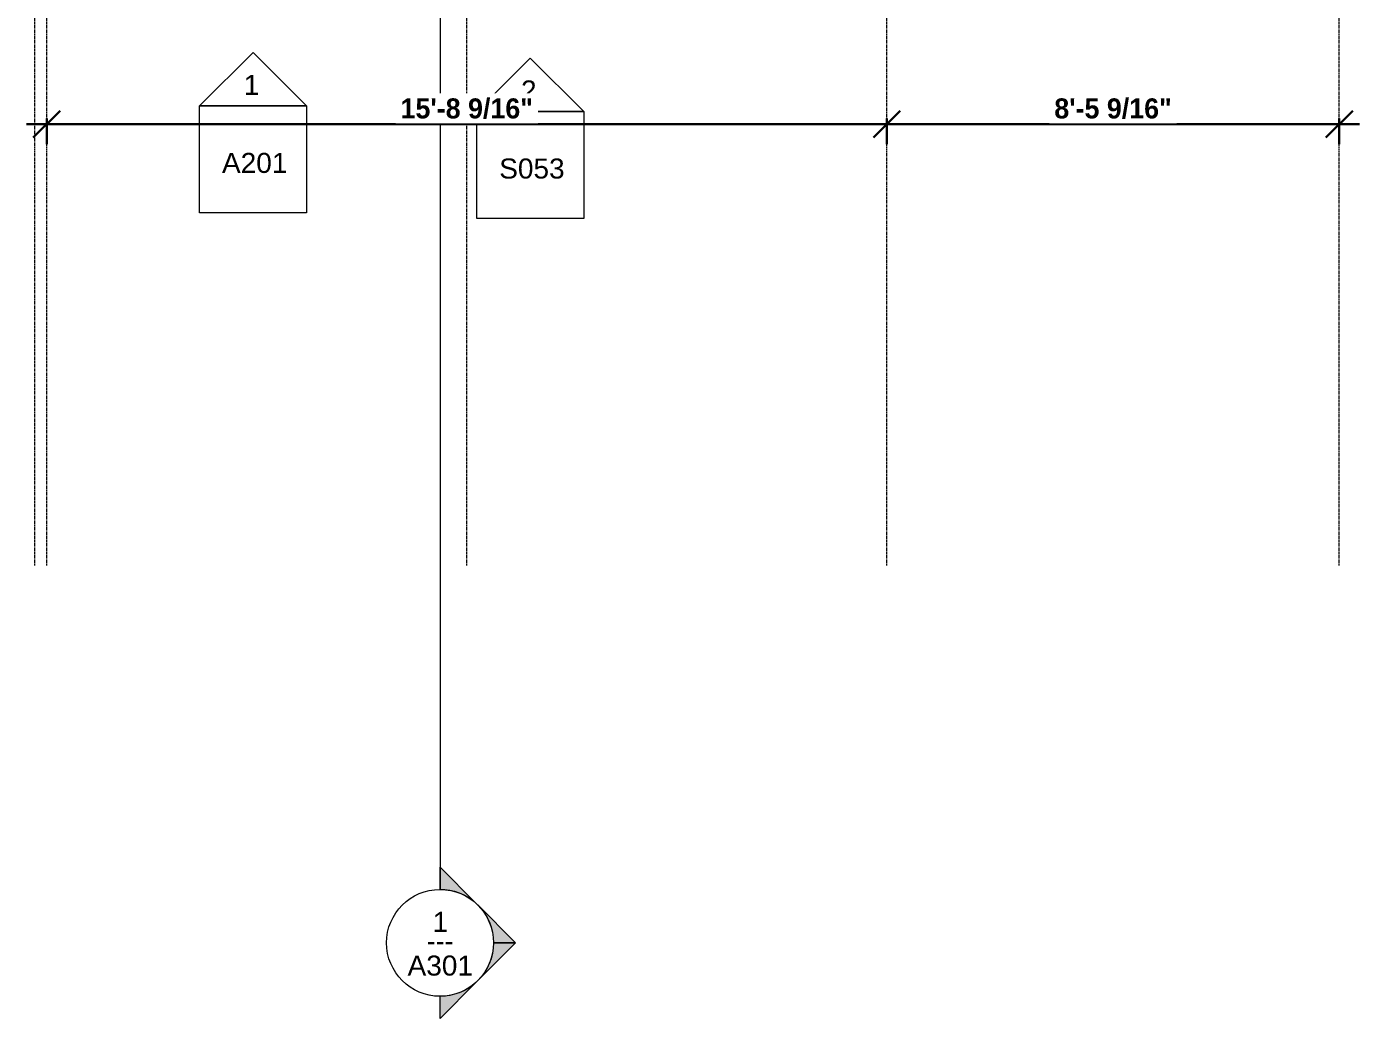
# Model space of a CAD drawing. Header units: inches. Extents: x -3252 to -1813, y 8136 to 9007.
# Drawn here: x -2626.4 to -2327.3, y 8135.5 to 8358.2 of the extents above; entities that cross this region are included whole.
import ezdxf

# ---------------------------------------------------------------- set-up
doc = ezdxf.new("R2010")
doc.units = ezdxf.units.IN
doc.header["$MEASUREMENT"] = 0
doc.linetypes.add('Grid Line 1_2_', pattern=[0.875, 0.5, -0.125, 0.125, -0.125])
for name, color, linetype, lineweight in [('A-ANNO-DIMS-1', 211, 'Continuous', 30), ('G-ANNO-SYMB', 111, 'Continuous', 9), ('S-GRID-1', 1, 'Grid Line 1_2_', 9)]:
    doc.layers.add(name, color=color, linetype=linetype, lineweight=lineweight)
doc.styles.add('Arial_1', font='arial.ttf', dxfattribs={"height": 4.5})
doc.styles.add('Century Gothic', font='ufonts.com_century-gothic.ttf', dxfattribs={"height": 4.5})
doc.styles.add('Century Gothic_B', font='GOTHICB.TTF', dxfattribs={"height": 4.5})
doc.dimstyles.new('OD__1_16__Tol__', dxfattribs={"dimscale": 12, "dimtxt": 4.698757, "dimasz": 0.5, "dimexe": 0.375, "dimexo": 0.25, "dimgap": 0.0625, "dimtad": 1, "dimdec": 4, "dimrnd": 0.0625, "dimzin": 3, "dimdsep": 46, "dimlunit": 4, "dimtxsty": 'Century Gothic_B', "dimblk1": 'OBLIQUE', "dimblk2": 'OBLIQUE', "dimsah": 1, "dimcen": 0.09, "dimdle": 0.375, "dimazin": 0, "dimtfac": 1, "dimtdec": 4, "dimtix": 1, "dimtmove": 0, "dimatfit": 3, "dimfxl": 1, "dimtvp": 1, "dimtfill": 1, "dimfrac": 2, "dimtolj": 1, "dimtzin": 0, "dimlwd": 30, "dimlwe": 30, "dimarcsym": 2})

# ---------------------------------------------------------------- blocks, each defined once
blk = doc.blocks.new('Elevation - Detail Number-151647-FRAMING - 1ST FLOOR')
at = {"layer": 'G-ANNO-SYMB'}
for p, q in [((0.25, 0.25), (-0.25, 0.25)), ((-0.25, 0.25), (-0.25, -0.25)), ((0.25, -0.25), (0.25, 0.25)), ((-0.25, -0.25), (0.25, -0.25))]:
    blk.add_line(p, q, dxfattribs=at)
blk = doc.blocks.new('Elevation - Detail Number-151370-FRAMING - 1ST FLOOR')
at = {"layer": 'G-ANNO-SYMB'}
for p, q in [((0, 0.25), (-0.25, 0)), ((0.25, 0), (0, 0.25)), ((-0.25, 0), (0.25, 0))]:
    blk.add_line(p, q, dxfattribs=at)
blk = doc.blocks.new('Section - Section Head - Filled-22785-FRAMING - 1ST FLOOR')
at = {"layer": 'G-ANNO-SYMB'}
h = blk.add_hatch(color=256, dxfattribs=at)
edge = h.paths.add_edge_path(flags=0)
edge.add_line((-0.4268, 0.1768), (-0.25, 0.3536))
edge.add_line((-0.25, 0.3536), (-0.25, 0.25))
edge.add_arc((-0.25, 0), 0.25, 90, 135)
h = blk.add_hatch(color=256, dxfattribs=at)
edge = h.paths.add_edge_path(flags=0)
edge.add_arc((-0.25, 0), 0.25, 45, 90)
edge.add_line((-0.25, 0.25), (-0.25, 0.3536))
edge.add_line((-0.25, 0.3536), (-0.0732, 0.1768))
h = blk.add_hatch(color=256, dxfattribs=at)
edge = h.paths.add_edge_path(flags=0)
edge.add_arc((-0.25, 0), 0.2503, 137.9216, 180)
edge.add_line((-0.5003, 0), (-0.6036, 0))
edge.add_line((-0.6036, 0), (-0.4358, 0.1678))
h = blk.add_hatch(color=256, dxfattribs=at)
edge = h.paths.add_edge_path(flags=0)
edge.add_line((-0.0642, 0.1678), (0.1036, 0))
edge.add_line((0.1036, 0), (0.0003, 0))
edge.add_arc((-0.25, 0), 0.2503, 0, 42.0784)
for p, q in [((-0.25, 0.3536), (-0.4268, 0.1768)), ((-0.25, 0.25), (-0.25, 0.3536)), ((-0.0732, 0.1768), (-0.25, 0.3536)), ((-0.25, 0.3536), (-0.25, 0.25)), ((-0.4358, 0.1678), (-0.6036, 0)), ((0.1036, 0), (-0.0642, 0.1678)), ((-0.6036, 0), (-0.5003, 0)), ((0.0003, 0), (0.1036, 0))]:
    blk.add_line(p, q, dxfattribs=at)
for centre, radius, start, end in [((-0.2503, 0), 0.25, 360, 180), ((-0.25, 0), 0.25, 90, 135), ((-0.25, 0), 0.25, 45, 90), ((-0.25, 0), 0.2503, 137.9216, 180), ((-0.25, 0), 0.2503, 0, 42.0784), ((-0.2503, 0), 0.25, 180, 360)]:
    blk.add_arc(centre, radius, start, end, dxfattribs=at)
blk = doc.blocks.new('_Oblique')
at = {"color": 0, "linetype": 'ByBlock', "lineweight": -2}
blk.add_line((-0.5, -0.5), (0.5, 0.5), dxfattribs=at)
blk = doc.blocks.new('DIMBLOCK4-FRAMING - 1ST FLOOR')
at = {"layer": 'A-ANNO-DIMS-1', "color": 0, "lineweight": 30, "transparency": 16777216}
for p, q in [((-2621.9, 8337.58), (-2621.9, 8331.84)), ((-2433.34, 8337.58), (-2433.34, 8331.84)), ((-2626.4, 8336.34), (-2428.84, 8336.34))]:
    blk.add_line(p, q, dxfattribs=at)
at = {"layer": 'Defpoints', "color": 0, "transparency": 16777216}
for p in [(-2621.9, 8340.58), (-2433.34, 8340.58), (-2433.34, 8336.34)]:
    blk.add_point(p, dxfattribs=at)
at = {"layer": 'A-ANNO-DIMS-1', "color": 0, "lineweight": 30, "transparency": 16777216, "xscale": 5.999999999999999, "yscale": 5.999999999999999, "zscale": 5.999999999999999, "rotation": 180}
blk.add_blockref('_Oblique', (-2621.9, 8336.34), dxfattribs=at)
at = {"layer": 'A-ANNO-DIMS-1', "color": 0, "lineweight": 30, "transparency": 16777216, "xscale": 5.999999999999999, "yscale": 5.999999999999999, "zscale": 5.999999999999999}
blk.add_blockref('_Oblique', (-2433.34, 8336.34), dxfattribs=at)
at = {"layer": 'A-ANNO-DIMS-1', "color": 0, "transparency": 16777216, "insert": (-2527.62, 8339.8), "char_height": 4.5, "attachment_point": 5, "style": 'Century Gothic_B', "bg_fill": 3, "box_fill_scale": 1.25, "bg_fill_color": 256, "bg_fill_true_color": 13158600, "bg_fill_transparency": 0}
blk.add_mtext('\\A1;15\'-8 9/16"', dxfattribs=at)
blk = doc.blocks.new('DIMBLOCK5-FRAMING - 1ST FLOOR')
at = {"layer": 'A-ANNO-DIMS-1', "color": 0, "lineweight": 30, "transparency": 16777216}
for p, q in [((-2433.34, 8337.58), (-2433.34, 8331.84)), ((-2331.77, 8337.58), (-2331.77, 8331.84)), ((-2437.84, 8336.34), (-2327.27, 8336.34))]:
    blk.add_line(p, q, dxfattribs=at)
at = {"layer": 'Defpoints', "color": 0, "transparency": 16777216}
for p in [(-2433.34, 8340.58), (-2331.77, 8340.58), (-2331.77, 8336.34)]:
    blk.add_point(p, dxfattribs=at)
at = {"layer": 'A-ANNO-DIMS-1', "color": 0, "lineweight": 30, "transparency": 16777216, "xscale": 5.999999999999999, "yscale": 5.999999999999999, "zscale": 5.999999999999999, "rotation": 180}
blk.add_blockref('_Oblique', (-2433.34, 8336.34), dxfattribs=at)
at = {"layer": 'A-ANNO-DIMS-1', "color": 0, "lineweight": 30, "transparency": 16777216, "xscale": 5.999999999999999, "yscale": 5.999999999999999, "zscale": 5.999999999999999}
blk.add_blockref('_Oblique', (-2331.77, 8336.34), dxfattribs=at)
at = {"layer": 'A-ANNO-DIMS-1', "color": 0, "transparency": 16777216, "insert": (-2382.56, 8339.8), "char_height": 4.5, "attachment_point": 5, "style": 'Century Gothic_B', "bg_fill": 3, "box_fill_scale": 1.25, "bg_fill_color": 256, "bg_fill_true_color": 13158600, "bg_fill_transparency": 0}
blk.add_mtext('\\A1;8\'-5 9/16"', dxfattribs=at)

msp = doc.modelspace()

# ---------------------------------------------------------------- linework, layer by layer
at = {"layer": 'G-ANNO-SYMB'}
msp.add_line((-2533.61793, 8968.13152), (-2533.61793, 8164.51398), dxfattribs=at)
at = {"layer": 'S-GRID-1'}
for p, q in [((-2621.89918, 8237.20435), (-2621.89918, 8982.86965)), ((-2527.61793, 8237.20435), (-2527.61793, 8982.86965)), ((-2433.33668, 8237.20435), (-2433.33668, 8982.86965)), ((-2331.77418, 8237.20435), (-2331.77418, 8982.86965))]:
    msp.add_line(p, q, dxfattribs=at)

# ---------------------------------------------------------------- block references
at = {"layer": 'G-ANNO-SYMB', "extrusion": (0, 0, -1), "xscale": 47.99999999999997, "yscale": 47.99999999999997, "zscale": 47.99999999999997}
for p in [(2575.59474, 8340.42498), (2513.3702, 8339.16611)]:
    msp.add_blockref('Elevation - Detail Number-151370-FRAMING - 1ST FLOOR', p, dxfattribs=at)
for name, p, rotation in [('Elevation - Detail Number-151647-FRAMING - 1ST FLOOR', (2575.59474, 8328.42498), 270.0000000000002), ('Elevation - Detail Number-151647-FRAMING - 1ST FLOOR', (2513.3702, 8327.16611), 270.0000000000002), ('Section - Section Head - Filled-22785-FRAMING - 1ST FLOOR', (2533.61793, 8164.51398), 90.00000000000064)]:
    msp.add_blockref(name, p, dxfattribs=dict(at, rotation=rotation))

# ---------------------------------------------------------------- texts
at = {"layer": 'G-ANNO-SYMB', "char_height": 4.5, "attachment_point": 1}
for s, insert, width, style in [('1', (-2577.66791, 8347.4062), 4.242, 'Arial_1'), ('2', (-2515.44337, 8346.14733), 4.242, 'Arial_1'), ('A201', (-2582.55409, 8329.87954), 17.877, 'Arial_1'), ('S053', (-2520.32955, 8328.62067), 17.877, 'Arial_1'), ('1', (-2535.27842, 8159.4683), 4.242, 'Arial_1'), ('---', (-2536.60408, 8155.21495), 7.7265, 'Century Gothic'), ('A301', (-2540.90047, 8149.65018), 17.877, 'Arial_1')]:
    msp.add_mtext(s, dxfattribs=dict(at, insert=insert, width=width, style=style))

# ---------------------------------------------------------------- next in the draw order: dimensions: what is measured, and where the dimension line sits
at = {"layer": 'A-ANNO-DIMS-1'}
dim = msp.add_linear_dim(base=(-2433.33668, 8336.33897), p1=(-2621.89918, 8340.58161), p2=(-2433.33668, 8340.58161), dimstyle='OD__1_16__Tol__', override={"dimpost": '<>', "dimfxl": 188.5625}, dxfattribs=at)
dim.commit()
dim.dimension.update_dxf_attribs({"geometry": 'DIMBLOCK4-FRAMING - 1ST FLOOR', "text_midpoint": (-2527.61793, 8339.80395)})

# ---------------------------------------------------------------- next in the draw order: linework, layer by layer
at = {"layer": 'S-GRID-1'}
msp.add_line((-2624.58668, 8237.20435), (-2624.58668, 8982.86965), dxfattribs=at)

# ---------------------------------------------------------------- next in the draw order: dimensions: what is measured, and where the dimension line sits
at = {"layer": 'A-ANNO-DIMS-1'}
dim = msp.add_linear_dim(base=(-2331.77418, 8336.33897), p1=(-2433.33668, 8340.58161), p2=(-2331.77418, 8340.58161), dimstyle='OD__1_16__Tol__', override={"dimpost": '<>', "dimfxl": 101.5625}, dxfattribs=at)
dim.commit()
dim.dimension.update_dxf_attribs({"geometry": 'DIMBLOCK5-FRAMING - 1ST FLOOR', "text_midpoint": (-2382.55543, 8339.80395)})

doc.saveas('drawing.dxf')
